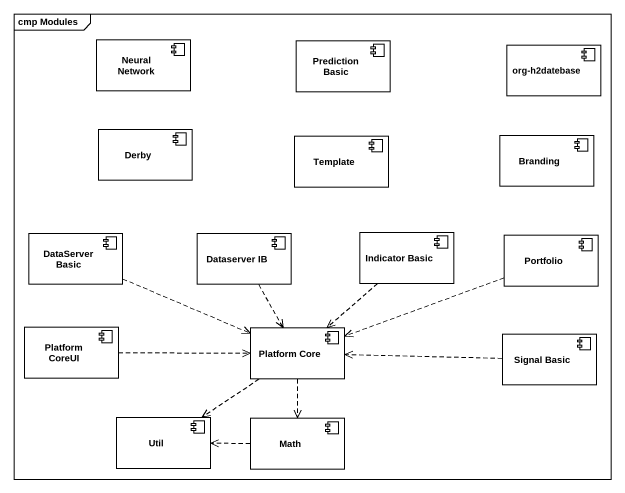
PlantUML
@startuml
mainframe cmp Modules
component "Neural Network" as Neural_Network
component "Prediction Basic" as Prediction_Basic
component "org-h2datebase" as org_h2datebase
component Derby
component Template
component Branding
component "DataServer Basic" as DataServer_Basic
component "Dataserver IB" as Dataserver_IB
component "Indicator Basic" as Indicator_Basic
component Portfolio
component "Platform CoreUI" as Platform_CoreUI
component "Platform Core" as Platform_Core
component "Signal Basic" as Signal_Basic
component Util
component Math
DataServer_Basic .right.> Platform_Core
Dataserver_IB ..> Platform_Core
Indicator_Basic ..> Platform_Core
Portfolio .left.> Platform_Core
Platform_CoreUI .right.> Platform_Core
Platform_Core ..> Util
Platform_Core ..> Math
Signal_Basic .left.> Platform_Core
Math .left.> Util
@enduml
